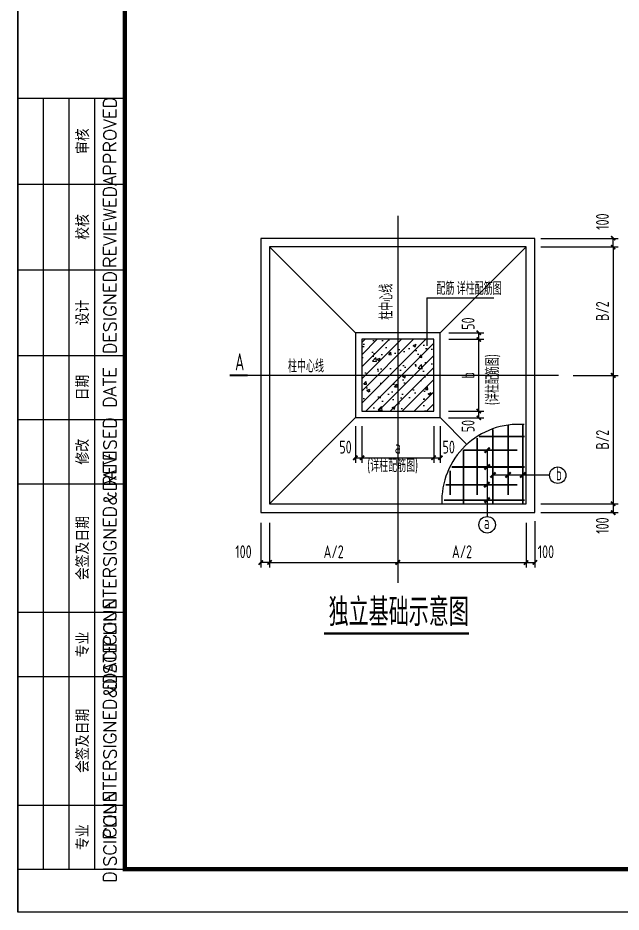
# Model space of a CAD drawing. Extents: x -25044 to 4269, y -48463 to -12228.
# Drawn here: x -13558.3 to -13417.4, y -24537.6 to -24328.8 of the extents above; entities that cross this region are included whole.
import ezdxf
from ezdxf.enums import TextEntityAlignment as Align

# ---------------------------------------------------------------- set-up
doc = ezdxf.new("R2010")
doc.units = 0
doc.header["$LTSCALE"] = 2000
doc.header["$MEASUREMENT"] = 0
doc.linetypes.add('DOTE', pattern=[2.42, 2, -0.2, 0.02, -0.2])
doc.layers.get('0').update_dxf_attribs({"linetype": 'CONTINUOUS'})
doc.layers.get('DEFPOINTS').update_dxf_attribs({"linetype": 'CONTINUOUS'})
for name, color, linetype in [('dim', 7, 'CONTINUOUS'), ('DOTE', 1, 'DOTE'), ('LAYER1', 94, 'CONTINUOUS'), ('PUB_DIM', 3, 'CONTINUOUS'), ('PUB_TEXT', 7, 'CONTINUOUS'), ('TEXT', 7, 'CONTINUOUS'), ('文字', 11, 'CONTINUOUS'), ('独立基础', 2, 'CONTINUOUS'), ('钢筋线', 1, 'CONTINUOUS')]:
    doc.layers.add(name, color=color, linetype=linetype)
doc.styles.add('ECEC_TK', font='txt_l.shx', dxfattribs={"bigfont": 'hztxt_l.shx'})
doc.styles.add('GBHZ', font='gbenor.shx', dxfattribs={"width": 0.8, "bigfont": 'gbcbig.shx'})
doc.dimstyles.new('Y100', dxfattribs={"dimscale": 0, "dimtxt": 3, "dimasz": 0.01, "dimexe": 1.2, "dimexo": 2, "dimgap": 1, "dimtad": 1, "dimdec": 0, "dimlfac": 100, "dimzin": 0, "dimdsep": 46, "dimtxsty": 'GBHZ', "dimblk": 'DX', "dimcen": 0.09, "dimdle": 1, "dimclrd": 7, "dimclre": 7, "dimclrt": 7, "dimadec": 0, "dimazin": 0, "dimtfac": 1, "dimtdec": 0, "dimtix": 1, "dimtmove": 2, "dimatfit": 3, "dimldrblk": 'DX', "dimfxl": 0, "dimtolj": 1, "dimtzin": 0, "dimarcsym": 0})

# ---------------------------------------------------------------- blocks, each defined once
blk = doc.blocks.new('DX')
at = {"color": 0, "linetype": 'ByBlock', "const_width": 40}
blk.add_lwpolyline([(-54, -51), (46, 49)], dxfattribs=at)
blk = doc.blocks.new('*D49')
at = {"layer": 'DEFPOINTS', "color": 0, "ltscale": 0.1, "transparency": 16777216}
for p in [(-13479.44, -24422.11), (-13477.94, -24422.11), (-13477.94, -24431.48)]:
    blk.add_point(p, dxfattribs=at)
at = {"layer": 'dim', "color": 7, "lineweight": -2, "ltscale": 0.1, "transparency": 16777216}
for p, q in [((-13479.44, -24424.11), (-13479.44, -24432.68)), ((-13477.94, -24424.11), (-13477.94, -24432.68)), ((-13479.45, -24431.48), (-13479.46, -24431.48)), ((-13479.44, -24431.48), (-13477.94, -24431.48)), ((-13477.93, -24431.48), (-13477.92, -24431.48))]:
    blk.add_line(p, q, dxfattribs=at)
at = {"layer": 'dim', "color": 7, "lineweight": -2, "ltscale": 0.1, "transparency": 16777216, "xscale": 0.01, "yscale": 0.01, "zscale": 0.01}
blk.add_blockref('DX', (-13479.44, -24431.48), dxfattribs=at)
at = {"layer": 'dim', "color": 7, "lineweight": -2, "ltscale": 0.1, "transparency": 16777216, "xscale": 0.01, "yscale": 0.01, "zscale": 0.01, "rotation": 180}
blk.add_blockref('DX', (-13477.94, -24431.48), dxfattribs=at)
at = {"layer": 'dim', "color": 7, "ltscale": 0.1, "transparency": 16777216, "insert": (-13481.77, -24428.98), "char_height": 3, "attachment_point": 5, "style": 'GBHZ'}
blk.add_mtext('\\A1;50', dxfattribs=at)
blk = doc.blocks.new('*D50')
at = {"layer": 'DEFPOINTS', "color": 0, "ltscale": 0.1, "transparency": 16777216}
for p in [(-13469.54, -24442.25), (-13499.54, -24444.75), (-13469.54, -24455.92)]:
    blk.add_point(p, dxfattribs=at)
at = {"layer": 'dim', "color": 7, "lineweight": -2, "ltscale": 0.1, "transparency": 16777216}
for p, q in [((-13469.54, -24444.25), (-13469.54, -24457.12)), ((-13499.54, -24446.75), (-13499.54, -24457.12)), ((-13499.53, -24455.92), (-13469.55, -24455.92))]:
    blk.add_line(p, q, dxfattribs=at)
at = {"layer": 'dim', "color": 7, "lineweight": -2, "ltscale": 0.1, "transparency": 16777216, "xscale": 0.01, "yscale": 0.01, "zscale": 0.01, "rotation": 180}
blk.add_blockref('DX', (-13499.54, -24455.92), dxfattribs=at)
at = {"layer": 'dim', "color": 7, "lineweight": -2, "ltscale": 0.1, "transparency": 16777216, "xscale": 0.01, "yscale": 0.01, "zscale": 0.01}
blk.add_blockref('DX', (-13469.54, -24455.92), dxfattribs=at)
at = {"layer": 'dim', "color": 7, "ltscale": 0.1, "transparency": 16777216, "insert": (-13484.54, -24453.42), "char_height": 3, "attachment_point": 5, "style": 'GBHZ'}
blk.add_mtext('\\A1;A/2', dxfattribs=at)
blk = doc.blocks.new('*D51')
at = {"layer": 'DEFPOINTS', "color": 0, "ltscale": 0.1, "transparency": 16777216}
for p in [(-13477.94, -24422.11), (-13461.14, -24422.11), (-13461.14, -24431.48)]:
    blk.add_point(p, dxfattribs=at)
at = {"layer": 'dim', "color": 7, "lineweight": -2, "ltscale": 0.1, "transparency": 16777216}
for p, q in [((-13477.94, -24424.11), (-13477.94, -24432.68)), ((-13461.14, -24424.11), (-13461.14, -24432.68)), ((-13477.93, -24431.48), (-13461.15, -24431.48))]:
    blk.add_line(p, q, dxfattribs=at)
at = {"layer": 'dim', "color": 7, "lineweight": -2, "ltscale": 0.1, "transparency": 16777216, "xscale": 0.01, "yscale": 0.01, "zscale": 0.01, "rotation": 180}
blk.add_blockref('DX', (-13477.94, -24431.48), dxfattribs=at)
at = {"layer": 'dim', "color": 7, "lineweight": -2, "ltscale": 0.1, "transparency": 16777216, "xscale": 0.01, "yscale": 0.01, "zscale": 0.01}
blk.add_blockref('DX', (-13461.14, -24431.48), dxfattribs=at)
at = {"layer": 'dim', "color": 7, "ltscale": 0.1, "transparency": 16777216, "insert": (-13469.54, -24428.98), "char_height": 3, "attachment_point": 5, "style": 'GBHZ'}
blk.add_mtext('\\A1;a', dxfattribs=at)
blk = doc.blocks.new('*D27')
at = {"layer": 'DEFPOINTS', "color": 0, "ltscale": 0.1, "transparency": 16777216}
for p in [(-13501.54, -24444.65), (-13499.54, -24444.65), (-13501.54, -24455.92)]:
    blk.add_point(p, dxfattribs=at)
at = {"layer": 'dim', "color": 7, "lineweight": -2, "ltscale": 0.1, "transparency": 16777216}
for p, q in [((-13501.54, -24446.65), (-13501.54, -24457.12)), ((-13499.54, -24446.65), (-13499.54, -24457.12)), ((-13501.55, -24455.92), (-13501.56, -24455.92)), ((-13499.54, -24455.92), (-13501.54, -24455.92)), ((-13499.53, -24455.92), (-13499.52, -24455.92))]:
    blk.add_line(p, q, dxfattribs=at)
at = {"layer": 'dim', "color": 7, "lineweight": -2, "ltscale": 0.1, "transparency": 16777216, "xscale": 0.01, "yscale": 0.01, "zscale": 0.01}
blk.add_blockref('DX', (-13501.54, -24455.92), dxfattribs=at)
at = {"layer": 'dim', "color": 7, "lineweight": -2, "ltscale": 0.1, "transparency": 16777216, "xscale": 0.01, "yscale": 0.01, "zscale": 0.01, "rotation": 180}
blk.add_blockref('DX', (-13499.54, -24455.92), dxfattribs=at)
at = {"layer": 'dim', "color": 7, "ltscale": 0.1, "transparency": 16777216, "insert": (-13505.61, -24453.42), "char_height": 3, "attachment_point": 5, "style": 'GBHZ'}
blk.add_mtext('\\A1;100', dxfattribs=at)
blk = doc.blocks.new('*D28')
at = {"layer": 'DEFPOINTS', "color": 0, "ltscale": 0.1, "transparency": 16777216}
for p in [(-13438.16, -24380.25), (-13419.23, -24380.25), (-13438.16, -24382.25)]:
    blk.add_point(p, dxfattribs=at)
at = {"layer": 'dim', "color": 7, "lineweight": -2, "ltscale": 0.1, "transparency": 16777216}
for p, q in [((-13436.16, -24380.25), (-13418.03, -24380.25)), ((-13419.23, -24380.24), (-13419.23, -24380.23)), ((-13419.23, -24382.25), (-13419.23, -24380.25)), ((-13436.16, -24382.25), (-13418.03, -24382.25)), ((-13419.23, -24382.26), (-13419.23, -24382.27))]:
    blk.add_line(p, q, dxfattribs=at)
at = {"layer": 'dim', "color": 7, "lineweight": -2, "ltscale": 0.1, "transparency": 16777216, "xscale": 0.01, "yscale": 0.01, "zscale": 0.01}
for p, rotation in [((-13419.23, -24380.25), 270), ((-13419.23, -24382.25), 90)]:
    blk.add_blockref('DX', p, dxfattribs=dict(at, rotation=rotation))
at = {"layer": 'dim', "color": 7, "ltscale": 0.1, "transparency": 16777216, "insert": (-13421.73, -24376.34), "char_height": 3, "attachment_point": 5, "rotation": 90, "style": 'GBHZ'}
blk.add_mtext('\\A1;100', dxfattribs=at)
blk = doc.blocks.new('*D29')
at = {"layer": 'DEFPOINTS', "color": 0, "ltscale": 0.1, "transparency": 16777216}
for p in [(-13430.61, -24382.25), (-13430.61, -24412.25), (-13419.23, -24412.25)]:
    blk.add_point(p, dxfattribs=at)
at = {"layer": 'dim', "color": 7, "lineweight": -2, "ltscale": 0.1, "transparency": 16777216}
for p, q in [((-13428.61, -24382.25), (-13418.03, -24382.25)), ((-13419.23, -24382.26), (-13419.23, -24412.24)), ((-13428.61, -24412.25), (-13418.03, -24412.25))]:
    blk.add_line(p, q, dxfattribs=at)
at = {"layer": 'dim', "color": 7, "lineweight": -2, "ltscale": 0.1, "transparency": 16777216, "xscale": 0.01, "yscale": 0.01, "zscale": 0.01}
for p, rotation in [((-13419.23, -24382.25), 90), ((-13419.23, -24412.25), 270)]:
    blk.add_blockref('DX', p, dxfattribs=dict(at, rotation=rotation))
at = {"layer": 'dim', "color": 7, "ltscale": 0.1, "transparency": 16777216, "insert": (-13421.73, -24397.25), "char_height": 3, "attachment_point": 5, "rotation": 90, "style": 'GBHZ'}
blk.add_mtext('\\A1;B/2', dxfattribs=at)
blk = doc.blocks.new('*D30')
at = {"layer": 'DEFPOINTS', "color": 0, "ltscale": 0.1, "transparency": 16777216}
for p in [(-13430.61, -24412.25), (-13430.61, -24442.25), (-13419.23, -24442.25)]:
    blk.add_point(p, dxfattribs=at)
at = {"layer": 'dim', "color": 7, "lineweight": -2, "ltscale": 0.1, "transparency": 16777216}
for p, q in [((-13428.61, -24412.25), (-13418.03, -24412.25)), ((-13419.23, -24412.26), (-13419.23, -24442.24)), ((-13428.61, -24442.25), (-13418.03, -24442.25))]:
    blk.add_line(p, q, dxfattribs=at)
at = {"layer": 'dim', "color": 7, "lineweight": -2, "ltscale": 0.1, "transparency": 16777216, "xscale": 0.01, "yscale": 0.01, "zscale": 0.01}
for p, rotation in [((-13419.23, -24412.25), 90), ((-13419.23, -24442.25), 270)]:
    blk.add_blockref('DX', p, dxfattribs=dict(at, rotation=rotation))
at = {"layer": 'dim', "color": 7, "ltscale": 0.1, "transparency": 16777216, "insert": (-13421.73, -24427.25), "char_height": 3, "attachment_point": 5, "rotation": 90, "style": 'GBHZ'}
blk.add_mtext('\\A1;B/2', dxfattribs=at)
blk = doc.blocks.new('*D31')
at = {"layer": 'DEFPOINTS', "color": 0, "ltscale": 0.1, "transparency": 16777216}
for p in [(-13459.64, -24403.81), (-13450.62, -24403.81), (-13459.67, -24420.61)]:
    blk.add_point(p, dxfattribs=at)
at = {"layer": 'dim', "color": 7, "lineweight": -2, "ltscale": 0.1, "transparency": 16777216}
for p, q in [((-13457.64, -24403.81), (-13449.42, -24403.81)), ((-13450.62, -24420.6), (-13450.62, -24403.82)), ((-13457.67, -24420.61), (-13449.42, -24420.61))]:
    blk.add_line(p, q, dxfattribs=at)
at = {"layer": 'dim', "color": 7, "lineweight": -2, "ltscale": 0.1, "transparency": 16777216, "xscale": 0.01, "yscale": 0.01, "zscale": 0.01}
for p, rotation in [((-13450.62, -24403.81), 90), ((-13450.62, -24420.61), 270)]:
    blk.add_blockref('DX', p, dxfattribs=dict(at, rotation=rotation))
at = {"layer": 'dim', "color": 7, "ltscale": 0.1, "transparency": 16777216, "insert": (-13453.12, -24412.21), "char_height": 3, "attachment_point": 5, "rotation": 90, "style": 'GBHZ'}
blk.add_mtext('\\A1;b', dxfattribs=at)
blk = doc.blocks.new('*D32')
at = {"layer": 'DEFPOINTS', "color": 0, "ltscale": 0.1, "transparency": 16777216}
for p in [(-13438.16, -24442.25), (-13438.16, -24444.25), (-13419.24, -24444.25)]:
    blk.add_point(p, dxfattribs=at)
at = {"layer": 'dim', "color": 7, "lineweight": -2, "ltscale": 0.1, "transparency": 16777216}
for p, q in [((-13419.24, -24442.24), (-13419.24, -24442.23)), ((-13436.16, -24442.25), (-13418.04, -24442.25)), ((-13436.16, -24444.25), (-13418.04, -24444.25)), ((-13419.24, -24442.25), (-13419.24, -24444.25)), ((-13419.24, -24444.26), (-13419.24, -24444.27))]:
    blk.add_line(p, q, dxfattribs=at)
at = {"layer": 'dim', "color": 7, "lineweight": -2, "ltscale": 0.1, "transparency": 16777216, "xscale": 0.01, "yscale": 0.01, "zscale": 0.01}
for p, rotation in [((-13419.24, -24442.25), 270), ((-13419.24, -24444.25), 90)]:
    blk.add_blockref('DX', p, dxfattribs=dict(at, rotation=rotation))
at = {"layer": 'dim', "color": 7, "ltscale": 0.1, "transparency": 16777216, "insert": (-13421.74, -24447.31), "char_height": 3, "attachment_point": 5, "rotation": 90, "style": 'GBHZ'}
blk.add_mtext('\\A1;100', dxfattribs=at)
blk = doc.blocks.new('*D33')
at = {"layer": 'DEFPOINTS', "color": 0, "ltscale": 0.1, "transparency": 16777216}
for p in [(-13461.14, -24422.11), (-13459.64, -24422.11), (-13459.64, -24431.48)]:
    blk.add_point(p, dxfattribs=at)
at = {"layer": 'dim', "color": 7, "lineweight": -2, "ltscale": 0.1, "transparency": 16777216}
for p, q in [((-13461.14, -24424.11), (-13461.14, -24432.68)), ((-13459.64, -24424.11), (-13459.64, -24432.68)), ((-13461.15, -24431.48), (-13461.16, -24431.48)), ((-13461.14, -24431.48), (-13459.64, -24431.48)), ((-13459.63, -24431.48), (-13459.62, -24431.48))]:
    blk.add_line(p, q, dxfattribs=at)
at = {"layer": 'dim', "color": 7, "lineweight": -2, "ltscale": 0.1, "transparency": 16777216, "xscale": 0.01, "yscale": 0.01, "zscale": 0.01}
blk.add_blockref('DX', (-13461.14, -24431.48), dxfattribs=at)
at = {"layer": 'dim', "color": 7, "lineweight": -2, "ltscale": 0.1, "transparency": 16777216, "xscale": 0.01, "yscale": 0.01, "zscale": 0.01, "rotation": 180}
blk.add_blockref('DX', (-13459.64, -24431.48), dxfattribs=at)
at = {"layer": 'dim', "color": 7, "ltscale": 0.1, "transparency": 16777216, "insert": (-13457.65, -24428.98), "char_height": 3, "attachment_point": 5, "style": 'GBHZ'}
blk.add_mtext('\\A1;50', dxfattribs=at)
blk = doc.blocks.new('*D34')
at = {"layer": 'DEFPOINTS', "color": 0, "ltscale": 0.1, "transparency": 16777216}
for p in [(-13459.67, -24420.61), (-13450.62, -24420.61), (-13459.67, -24422.11)]:
    blk.add_point(p, dxfattribs=at)
at = {"layer": 'dim', "color": 7, "lineweight": -2, "ltscale": 0.1, "transparency": 16777216}
for p, q in [((-13457.67, -24420.61), (-13449.42, -24420.61)), ((-13450.62, -24420.6), (-13450.62, -24420.59)), ((-13450.62, -24422.11), (-13450.62, -24420.61)), ((-13457.67, -24422.11), (-13449.42, -24422.11)), ((-13450.62, -24422.12), (-13450.62, -24422.13))]:
    blk.add_line(p, q, dxfattribs=at)
at = {"layer": 'dim', "color": 7, "lineweight": -2, "ltscale": 0.1, "transparency": 16777216, "xscale": 0.01, "yscale": 0.01, "zscale": 0.01}
for p, rotation in [((-13450.62, -24420.61), 270), ((-13450.62, -24422.11), 90)]:
    blk.add_blockref('DX', p, dxfattribs=dict(at, rotation=rotation))
at = {"layer": 'dim', "color": 7, "ltscale": 0.1, "transparency": 16777216, "insert": (-13453.12, -24424.08), "char_height": 3, "attachment_point": 5, "rotation": 90, "style": 'GBHZ'}
blk.add_mtext('\\A1;50', dxfattribs=at)
blk = doc.blocks.new('*D35')
at = {"layer": 'DEFPOINTS', "color": 0, "ltscale": 0.1, "transparency": 16777216}
for p in [(-13459.64, -24402.31), (-13450.62, -24402.31), (-13459.64, -24403.81)]:
    blk.add_point(p, dxfattribs=at)
at = {"layer": 'dim', "color": 7, "lineweight": -2, "ltscale": 0.1, "transparency": 16777216}
for p, q in [((-13457.64, -24402.31), (-13449.42, -24402.31)), ((-13450.62, -24402.3), (-13450.62, -24402.29)), ((-13450.62, -24403.81), (-13450.62, -24402.31)), ((-13457.64, -24403.81), (-13449.42, -24403.81)), ((-13450.62, -24403.82), (-13450.62, -24403.83))]:
    blk.add_line(p, q, dxfattribs=at)
at = {"layer": 'dim', "color": 7, "lineweight": -2, "ltscale": 0.1, "transparency": 16777216, "xscale": 0.01, "yscale": 0.01, "zscale": 0.01}
for p, rotation in [((-13450.62, -24402.31), 270), ((-13450.62, -24403.81), 90)]:
    blk.add_blockref('DX', p, dxfattribs=dict(at, rotation=rotation))
at = {"layer": 'dim', "color": 7, "ltscale": 0.1, "transparency": 16777216, "insert": (-13453.12, -24400.15), "char_height": 3, "attachment_point": 5, "rotation": 90, "style": 'GBHZ'}
blk.add_mtext('\\A1;50', dxfattribs=at)
blk = doc.blocks.new('*D36')
at = {"layer": 'DEFPOINTS', "color": 0, "ltscale": 0.1, "transparency": 16777216}
for p in [(-13437.54, -24444.25), (-13439.54, -24444.65), (-13437.54, -24455.92)]:
    blk.add_point(p, dxfattribs=at)
at = {"layer": 'dim', "color": 7, "lineweight": -2, "ltscale": 0.1, "transparency": 16777216}
for p, q in [((-13437.54, -24446.25), (-13437.54, -24457.12)), ((-13439.54, -24446.65), (-13439.54, -24457.12)), ((-13439.55, -24455.92), (-13439.56, -24455.92)), ((-13439.54, -24455.92), (-13437.54, -24455.92)), ((-13437.53, -24455.92), (-13437.52, -24455.92))]:
    blk.add_line(p, q, dxfattribs=at)
at = {"layer": 'dim', "color": 7, "lineweight": -2, "ltscale": 0.1, "transparency": 16777216, "xscale": 0.01, "yscale": 0.01, "zscale": 0.01}
blk.add_blockref('DX', (-13439.54, -24455.92), dxfattribs=at)
at = {"layer": 'dim', "color": 7, "lineweight": -2, "ltscale": 0.1, "transparency": 16777216, "xscale": 0.01, "yscale": 0.01, "zscale": 0.01, "rotation": 180}
blk.add_blockref('DX', (-13437.54, -24455.92), dxfattribs=at)
at = {"layer": 'dim', "color": 7, "ltscale": 0.1, "transparency": 16777216, "insert": (-13434.94, -24453.42), "char_height": 3, "attachment_point": 5, "style": 'GBHZ'}
blk.add_mtext('\\A1;100', dxfattribs=at)
blk = doc.blocks.new('*D37')
at = {"layer": 'DEFPOINTS', "color": 0, "ltscale": 0.1, "transparency": 16777216}
for p in [(-13469.54, -24442.25), (-13439.54, -24444.75), (-13439.54, -24455.92)]:
    blk.add_point(p, dxfattribs=at)
at = {"layer": 'dim', "color": 7, "lineweight": -2, "ltscale": 0.1, "transparency": 16777216}
for p, q in [((-13469.54, -24444.25), (-13469.54, -24457.12)), ((-13439.54, -24446.75), (-13439.54, -24457.12)), ((-13469.53, -24455.92), (-13439.55, -24455.92))]:
    blk.add_line(p, q, dxfattribs=at)
at = {"layer": 'dim', "color": 7, "lineweight": -2, "ltscale": 0.1, "transparency": 16777216, "xscale": 0.01, "yscale": 0.01, "zscale": 0.01, "rotation": 180}
blk.add_blockref('DX', (-13469.54, -24455.92), dxfattribs=at)
at = {"layer": 'dim', "color": 7, "lineweight": -2, "ltscale": 0.1, "transparency": 16777216, "xscale": 0.01, "yscale": 0.01, "zscale": 0.01}
blk.add_blockref('DX', (-13439.54, -24455.92), dxfattribs=at)
at = {"layer": 'dim', "color": 7, "ltscale": 0.1, "transparency": 16777216, "insert": (-13454.54, -24453.42), "char_height": 3, "attachment_point": 5, "style": 'GBHZ'}
blk.add_mtext('\\A1;A/2', dxfattribs=at)

msp = doc.modelspace()

# ---------------------------------------------------------------- hatches: boundary and pattern name
at = {"layer": '独立基础'}
h = msp.add_hatch(dxfattribs=at)
h.set_pattern_fill('AN31C', color=256, scale=10, style=0)
h.set_pattern_definition([(45, (-12595.2776, -24950.2693), (-1.4142136, 1.4142136), []), (50, (-12595.2776, -24950.2693), (7.172602, -0.62752), [0.75, -8.25]), (355, (-12595.2776, -24950.269), (-1.387513, 7.52192), [0.6, -6.6]), (100.4514, (-12594.68, -24950.3216), (5.785094, 6.894395), [0.6374, -7.01142]), (46.1842, (-12595.278, -24948.269), (10.67241, -1.65519), [1.125, -12.375]), (96.6356, (-12594.388, -24948.407), (9.34663, 9.74118), [0.9561, -10.51713]), (351.1842, (-12595.278, -24948.269), (9.34662, 9.74119), [0.9, -9.9]), (21, (-12594.2776, -24948.7693), (5.96907, -4.02619), [0.75, -8.25]), (326, (-12594.2776, -24948.769), (2.433153, 7.2515), [0.6, -6.6]), (71.4514, (-12593.78, -24949.105), (8.402226, 3.225305), [0.6374, -7.01142]), (37.5, (-12595.2776, -24950.2693), (0.1215986, 3.3289385), [0, -6.52, 0, -6.7, 0, -6.625]), (7.5, (-12595.2776, -24950.2693), (2.630695, 3.944117), [0, -3.82, 0, -6.37, 0, -2.525]), (327.5, (-12597.5076, -24950.2693), (5.3382244, -0.225549), [0, -2.5, 0, -7.8, 0, -10.35]), (317.5, (-12598.5076, -24950.2693), (5.831862, 1.00105), [0, -3.25, 0, -5.18, 0, -7.35])])
h.paths.add_polyline_path([(-13469.54, -24403.809), (-13477.94, -24403.809), (-13477.94, -24412.254), (-13469.54, -24412.254)])
h.paths.add_polyline_path([(-13461.14, -24403.809), (-13469.54, -24403.809), (-13469.54, -24412.254), (-13461.14, -24412.254)])
h.paths.add_polyline_path([(-13469.54, -24412.254), (-13469.54, -24420.609), (-13461.14, -24420.609), (-13461.14, -24412.254)])
h.paths.add_polyline_path([(-13469.54, -24412.254), (-13477.94, -24412.254), (-13477.94, -24420.609), (-13469.54, -24420.609)])
h.paths.add_polyline_path([(-13481.383, -24409.777), (-13475.997, -24409.777), (-13475.997, -24414.277), (-13481.383, -24414.277)], flags=9)

# ---------------------------------------------------------------- linework, layer by layer
for p, q in [((-13558.322, -24537.563), (-13558.322, -23943.563)), ((-13558.322, -23943.563), (-13558.322, -24537.563)), ((-13552.322, -24527.563), (-13552.322, -24347.563)), ((-13546.322, -24527.563), (-13546.322, -24347.563)), ((-13540.322, -24527.563), (-13540.322, -24347.563)), ((-13558.322, -24367.563), (-13533.322, -24367.563)), ((-13558.322, -24387.563), (-13533.322, -24387.563)), ((-13558.322, -24407.563), (-13533.322, -24407.563)), ((-13558.322, -24422.563), (-13533.322, -24422.563)), ((-13558.322, -24437.563), (-13533.322, -24437.563)), ((-13558.322, -24467.563), (-13533.322, -24467.563)), ((-13558.322, -24482.563), (-13533.322, -24482.563)), ((-13558.322, -24512.563), (-13533.322, -24512.563)), ((-12717.322, -24537.563), (-13558.322, -24537.563))]:
    msp.add_line(p, q)
at = {"color": 0, "const_width": 1}
msp.add_lwpolyline([(-12727.322, -24527.563), (-13533.322, -24527.563), (-13533.322, -23953.563), (-12727.322, -23953.563)], close=True, dxfattribs=at)
msp.add_lwpolyline([(-13558.322, -24347.563), (-13558.322, -24527.563), (-13533.322, -24527.563), (-13533.322, -24347.563)], close=True)
at = {"const_width": 0.5}
for points in [[(-13449.298, -24430.292), (-13448.048, -24429.082)], [(-13449.298, -24434.239), (-13448.048, -24433.029)], [(-13447.936, -24436.095), (-13446.686, -24434.885)], [(-13444.412, -24436.095), (-13443.162, -24434.885)], [(-13440.955, -24436.095), (-13439.705, -24434.885)], [(-13449.358, -24438.359), (-13448.108, -24437.149)], [(-13449.298, -24441.962), (-13448.048, -24440.752)]]:
    msp.add_lwpolyline(points, dxfattribs=at)
at = {"layer": 'DOTE', "color": 8, "ltscale": 5}
for p, q in [((-13469.54, -24375.013), (-13469.54, -24460.695)), ((-13431.985, -24412.254), (-13504.647, -24412.254))]:
    msp.add_line(p, q, dxfattribs=at)
at = {"layer": 'LAYER1'}
for p, q in [((-13448.673, -24429.687), (-13448.673, -24445.204)), ((-13447.311, -24435.49), (-13434.096, -24435.49))]:
    msp.add_line(p, q, dxfattribs=at)
for centre in [(-13432.179, -24435.547), (-13448.673, -24447.124)]:
    msp.add_circle(centre, 1.92, dxfattribs=at)
msp.add_arc((-13441.33, -24441.603), 17.937, 85.79538, 182.08044, dxfattribs=at)
at = {"layer": 'PUB_DIM', "const_width": 0.48}
msp.add_lwpolyline([(-13508.822, -24412.254), (-13504.647, -24412.254)], dxfattribs=at)
at = {"layer": 'PUB_TEXT', "const_width": 0.5}
msp.add_lwpolyline([(-13486.829, -24472.516), (-13452.946, -24472.516)], dxfattribs=at)
at = {"layer": '独立基础'}
for p, q in [((-13479.44, -24402.312), (-13499.54, -24382.254)), ((-13459.64, -24402.312), (-13439.54, -24382.254)), ((-13462.74, -24394.115), (-13447.076, -24394.115)), ((-13462.74, -24394.115), (-13462.74, -24405.357)), ((-13479.437, -24422.109), (-13499.54, -24442.254)), ((-13459.643, -24422.109), (-13453.416, -24428.349))]:
    msp.add_line(p, q, dxfattribs=at)
for points in [[(-13501.54, -24444.254), (-13437.54, -24444.254), (-13437.54, -24380.254), (-13501.54, -24380.254)], [(-13499.54, -24442.254), (-13439.54, -24442.254), (-13439.54, -24382.254), (-13499.54, -24382.254)], [(-13479.44, -24422.109), (-13459.64, -24422.109), (-13459.64, -24402.309), (-13479.44, -24402.309)], [(-13477.94, -24420.609), (-13461.14, -24420.609), (-13461.14, -24403.809), (-13477.94, -24403.809)]]:
    msp.add_lwpolyline(points, close=True, dxfattribs=at)
at = {"layer": '钢筋线', "const_width": 0.4}
for points in [[(-13447.311, -24442.254), (-13447.311, -24424.868)], [(-13443.787, -24440.204), (-13443.787, -24423.907)], [(-13440.33, -24442.254), (-13440.33, -24423.674)], [(-13451.033, -24440.204), (-13451.033, -24426.833)], [(-13450.549, -24426.511), (-13439.874, -24426.511)], [(-13454.263, -24429.687), (-13441.62, -24429.687)], [(-13454.224, -24442.254), (-13454.224, -24429.644)], [(-13456.925, -24433.634), (-13439.874, -24433.634)], [(-13457.324, -24440.204), (-13457.324, -24434.496)], [(-13458.376, -24437.763), (-13441.62, -24437.763)], [(-13458.792, -24441.357), (-13439.874, -24441.357)]]:
    msp.add_lwpolyline(points, dxfattribs=at)

# ---------------------------------------------------------------- texts
at = {"style": 'ECEC_TK'}
for s, p in [('APPROVED', (-13536.822, -24357.563)), ('审核', (-13543.322, -24357.563)), ('REVIEWED', (-13536.822, -24377.563)), ('校核', (-13543.322, -24377.563)), ('DESIGNED', (-13536.822, -24397.563)), ('设计', (-13543.322, -24397.563)), ('DATE', (-13536.822, -24415.063)), ('日期', (-13543.322, -24415.063)), ('REVISED', (-13536.822, -24430.063)), ('修改', (-13543.322, -24430.063)), ('COUNTERSIGNED&DATE', (-13536.822, -24452.563)), ('会签及日期', (-13543.322, -24452.563)), ('DISCIPLINE', (-13536.822, -24475.063)), ('专业', (-13543.322, -24475.063)), ('COUNTERSIGNED&DATE', (-13536.822, -24497.563)), ('会签及日期', (-13543.322, -24497.563)), ('DISCIPLINE', (-13536.822, -24520.063)), ('专业', (-13543.322, -24520.063))]:
    msp.add_text(s, height=3, rotation=90, dxfattribs=at).set_placement(p, align=Align.MIDDLE)
at = {"layer": 'TEXT', "style": 'GBHZ', "width": 0.7}
for s, height, p in [('A', 4, (-13507.568, -24411.074)), ('b', 3, (-13432.561, -24436.759)), ('a', 3, (-13449.412, -24448.112))]:
    msp.add_text(s, height=height, dxfattribs=at).set_placement(p)
at = {"layer": '文字', "color": 6, "style": 'GBHZ'}
msp.add_text('独立基础示意图 ', height=6.5, dxfattribs=at).set_placement((-13485.71, -24470.773, -24.954))
at = {"layer": '独立基础', "style": 'GBHZ', "width": 0.7}
for s, p in [('配筋', (-13460.526, -24393.42)), ('详柱配筋图', (-13455.776, -24393.433)), ('柱中心线', (-13495.201, -24411.572)), ('(详柱配筋图)', (-13476.671, -24434.824))]:
    msp.add_text(s, height=3, dxfattribs=at).set_placement(p)
for s, p in [('柱中心线', (-13470.748, -24399.225)), ('(详柱配筋图)', (-13445.92, -24419.148))]:
    msp.add_text(s, height=3, rotation=90, dxfattribs=at).set_placement(p)

# ---------------------------------------------------------------- dimensions: what is measured, and where the dimension line sits
at = {"layer": 'dim', "ltscale": 0.1}
for base, p1, p2, text, picture, middle in [((-13419.226, -24380.254), (-13438.161, -24382.254), (-13438.161, -24380.254), '100', '*D28', (-13421.726, -24376.339)), ((-13450.616, -24402.312), (-13459.64, -24403.809), (-13459.64, -24402.312), '50', '*D35', (-13453.116, -24400.147)), ((-13450.616, -24420.609), (-13459.673, -24422.109), (-13459.673, -24420.609), '50', '*D34', (-13453.116, -24424.082)), ((-13419.242, -24444.254), (-13438.161, -24442.254), (-13438.161, -24444.254), '100', '*D32', (-13421.742, -24447.306))]:
    dim = msp.add_linear_dim(base=base, p1=p1, p2=p2, angle=90, text=text, dimstyle='Y100', override={"dimscale": 1}, dxfattribs=at)
    dim.commit()
    dim.dimension.update_dxf_attribs({"geometry": picture, "text_midpoint": middle, "dimtype": 160})
for base, p1, p2, text, picture, middle in [((-13419.226, -24412.254), (-13430.606, -24382.254), (-13430.606, -24412.254), 'B/2', '*D29', (-13421.726, -24397.254)), ((-13450.616, -24403.809), (-13459.673, -24420.609), (-13459.64, -24403.809), 'b', '*D31', (-13453.116, -24412.209)), ((-13419.226, -24442.254), (-13430.606, -24412.254), (-13430.606, -24442.254), 'B/2', '*D30', (-13421.726, -24427.254))]:
    dim = msp.add_linear_dim(base=base, p1=p1, p2=p2, angle=90, text=text, dimstyle='Y100', override={"dimscale": 1}, dxfattribs=at)
    dim.commit()
    dim.dimension.update_dxf_attribs({"geometry": picture, "text_midpoint": middle})
for base, p1, p2, text, picture, middle in [((-13477.94, -24431.479), (-13479.437, -24422.109), (-13477.94, -24422.109), '50', '*D49', (-13481.767, -24428.979)), ((-13459.64, -24431.479), (-13461.14, -24422.109), (-13459.64, -24422.109), '50', '*D33', (-13457.651, -24428.979)), ((-13437.54, -24455.919), (-13439.54, -24444.654), (-13437.54, -24444.254), '100', '*D36', (-13434.937, -24453.419)), ((-13501.54, -24455.919), (-13499.54, -24444.654), (-13501.54, -24444.654), '100', '*D27', (-13505.612, -24453.419))]:
    dim = msp.add_linear_dim(base=base, p1=p1, p2=p2, text=text, dimstyle='Y100', override={"dimscale": 1}, dxfattribs=at)
    dim.commit()
    dim.dimension.update_dxf_attribs({"geometry": picture, "text_midpoint": middle, "dimtype": 160})
for base, p1, p2, text, picture, middle in [((-13461.14, -24431.479), (-13477.94, -24422.109), (-13461.14, -24422.109), 'a', '*D51', (-13469.54, -24428.979)), ((-13469.54, -24455.919), (-13499.54, -24444.754), (-13469.54, -24442.254), 'A/2', '*D50', (-13484.54, -24453.419)), ((-13439.54, -24455.919), (-13469.54, -24442.254), (-13439.54, -24444.754), 'A/2', '*D37', (-13454.54, -24453.419))]:
    dim = msp.add_linear_dim(base=base, p1=p1, p2=p2, text=text, dimstyle='Y100', override={"dimscale": 1}, dxfattribs=at)
    dim.commit()
    dim.dimension.update_dxf_attribs({"geometry": picture, "text_midpoint": middle})

doc.saveas('drawing.dxf')
